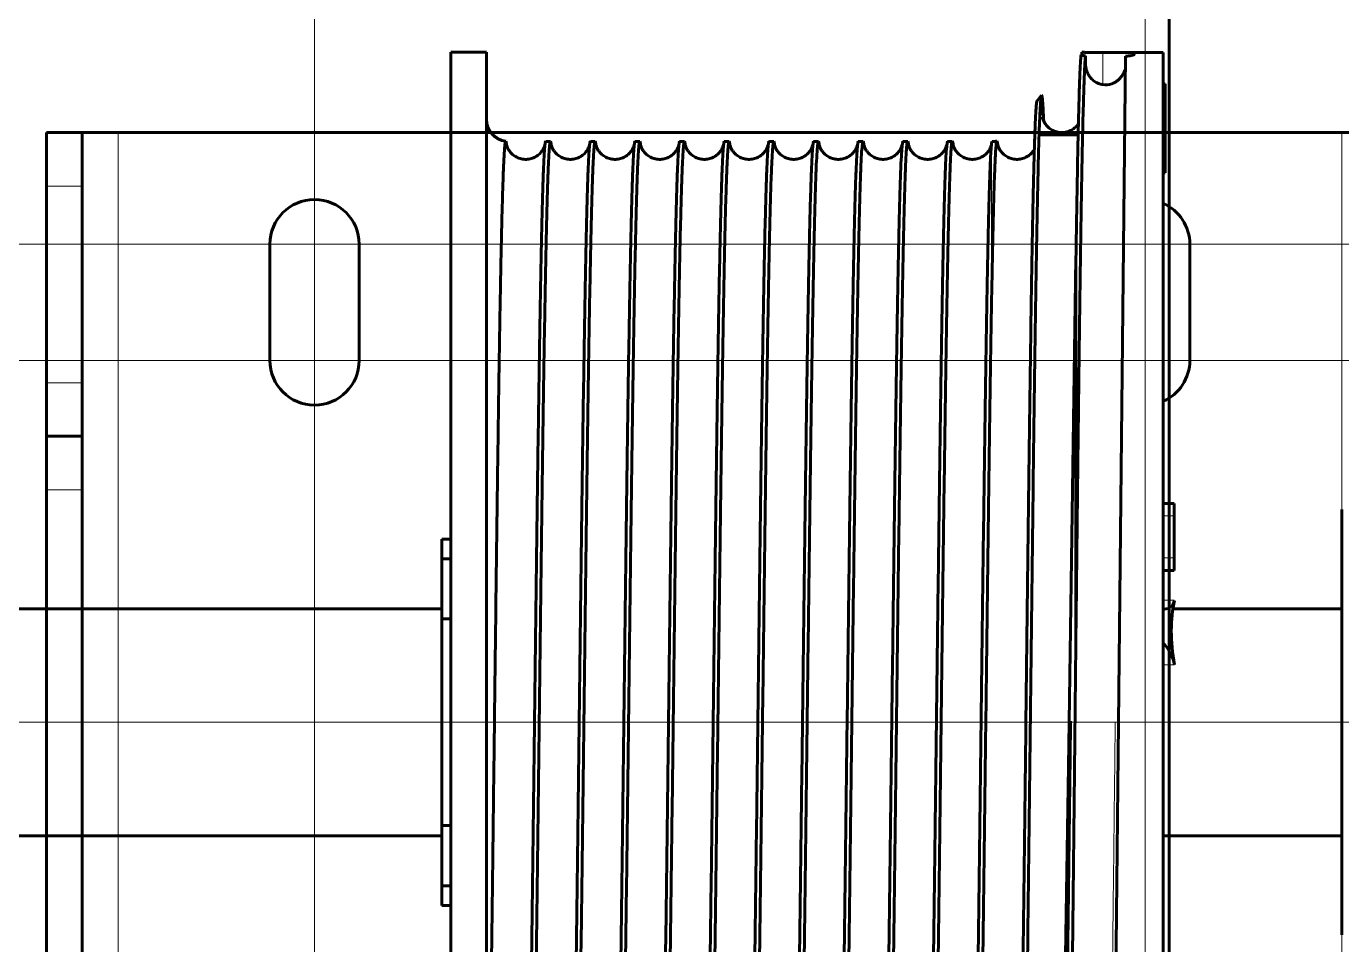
# Model space of a CAD drawing. Header units: millimetres. Extents: x 0 to 1680, y 0 to 594.
# Drawn here: x 654.957 to 658.823, y 229.337 to 232.035 of the extents above; entities that cross this region are included whole.
import ezdxf

# ---------------------------------------------------------------- set-up
doc = ezdxf.new("R2010")
doc.units = ezdxf.units.MM
for name, pattern in [('K5LT_AXLED', [19.5, 15, -1.5, 1.5, -1.5]), ('K5LT_BASIC', [0]), ('K5LT_THIN', [0])]:
    doc.linetypes.add(name, pattern=pattern)
doc.layers.add('Системный слой', color=7, linetype='Continuous')

# ---------------------------------------------------------------- blocks, each defined once
blk = doc.blocks.new('U44')
at = {"layer": 'Системный слой', "color": 30, "linetype": 'K5LT_AXLED', "lineweight": 18, "true_color": 0xff8000}
for p, q in [((655.8038, 233.5263), (655.8038, 228.9226)), ((658.2451, 233.5263), (658.2451, 228.9226)), ((657.9351, 231.3951), (653.6726, 231.3951)), ((660.3763, 231.3951), (656.1138, 231.3951)), ((655.8038, 231.0588), (655.8038, 226.4551)), ((658.2451, 231.0588), (658.2451, 226.4551)), ((657.9351, 231.0538), (653.6726, 231.0538)), ((660.3763, 231.0538), (656.1138, 231.0538)), ((661.0326, 229.9907), (653.0163, 229.9907))]:
    blk.add_line(p, q, dxfattribs=at)
at = {"layer": 'Системный слой', "color": 5, "linetype": 'K5LT_BASIC', "lineweight": 60, "true_color": 0x0000ff}
for p, q in [((655.0163, 231.5657), (655.0163, 231.7232)), ((655.0163, 231.7232), (655.1213, 231.7232)), ((655.1213, 231.7232), (655.2263, 231.7232)), ((655.1213, 231.7232), (655.1213, 231.5657)), ((655.2263, 231.7232), (658.8226, 231.7232)), ((658.8226, 231.7232), (658.9276, 231.7232)), ((655.0163, 230.9882), (655.0163, 231.5657)), ((655.1213, 230.9882), (655.1213, 231.5657)), ((655.6726, 231.0538), (655.6726, 231.3951)), ((655.9351, 231.3951), (655.9351, 231.0538)), ((658.3763, 231.3951), (658.3763, 231.0538)), ((655.0163, 230.9882), (655.0163, 230.8307)), ((655.1213, 230.9882), (655.1213, 230.8307)), ((655.0163, 230.6732), (655.0163, 230.8307)), ((655.0163, 230.8307), (655.1213, 230.8307)), ((655.1213, 230.6732), (655.1213, 230.8307)), ((655.0163, 230.6732), (655.0163, 229.3082)), ((655.1213, 230.6732), (655.1213, 229.3082))]:
    blk.add_line(p, q, dxfattribs=at)
at = {"layer": 'Системный слой', "color": 7, "linetype": 'K5LT_THIN', "lineweight": 18}
for p, q in [((655.2263, 228.2582), (655.2263, 231.7232)), ((658.8226, 231.7232), (658.8226, 228.2582)), ((655.0163, 231.5657), (655.1213, 231.5657)), ((655.0163, 230.9882), (655.1213, 230.9882)), ((655.1213, 230.6732), (655.0163, 230.6732))]:
    blk.add_line(p, q, dxfattribs=at)
at = {"layer": 'Системный слой', "color": 5, "linetype": 'K5LT_BASIC', "lineweight": 60, "true_color": 0x0000ff}
for centre, radius, start, end in [((655.8038, 231.3951), 0.1313, 0, 180), ((658.2451, 231.3951), 0.1312, 0, 66.4218), ((655.8038, 231.0538), 0.1313, 180, 0), ((658.2451, 231.0538), 0.1312, 293.5782, 0)]:
    blk.add_arc(centre, radius, start, end, dxfattribs=at)

msp = doc.modelspace()

# ---------------------------------------------------------------- linework, layer by layer
at = {"layer": 'Системный слой', "color": 5, "linetype": 'K5LT_BASIC', "lineweight": 60, "true_color": 0x0000ff}
for p, q in [((658.32381, 156.46443), (658.3091, 286.31716)), ((656.30922, 231.95943), (656.20422, 231.95943)), ((656.20422, 231.95943), (656.20422, 228.02193)), ((656.30922, 231.95943), (656.30922, 228.02193)), ((658.05885, 231.95921), (658.05885, 231.95043)), ((658.06945, 231.92616), (658.06948, 231.94869)), ((658.29756, 231.9581), (658.12047, 231.9581)), ((658.1875, 231.9476), (658.15723, 229.07466)), ((658.29756, 231.9581), (658.21234, 231.9581)), ((658.21234, 231.9581), (658.21234, 231.95258)), ((658.29756, 231.9581), (658.29756, 228.02193)), ((657.94041, 231.8328), (657.92729, 231.8164)), ((658.29756, 231.86616), (658.30422, 231.86616)), ((658.30422, 231.60505), (658.30422, 231.86616)), ((657.93502, 231.71661), (658.04806, 231.71661)), ((656.49702, 231.69693), (656.48318, 231.69693)), ((656.62827, 231.69693), (656.61443, 231.69693)), ((656.75952, 231.69693), (656.74568, 231.69693)), ((656.89077, 231.69693), (656.87693, 231.69693)), ((657.02202, 231.69693), (657.00818, 231.69693)), ((657.15327, 231.69693), (657.13943, 231.69693)), ((657.28452, 231.69693), (657.27068, 231.69693)), ((657.41577, 231.69693), (657.40193, 231.69693)), ((657.54702, 231.69693), (657.53318, 231.69693)), ((657.67827, 231.69693), (657.66443, 231.69693)), ((658.29756, 231.60505), (658.30422, 231.60505)), ((658.04172, 231.35455), (658.02039, 229.92454)), ((658.04172, 230.26003), (658.04172, 231.35455)), ((658.29756, 230.6338), (658.33047, 230.6338)), ((658.33047, 230.59702), (658.33047, 230.6338)), ((658.33047, 230.47328), (658.33047, 230.59702)), ((658.82256, 229.58634), (658.82256, 230.61543)), ((656.20422, 230.5288), (656.17797, 230.5288)), ((656.17797, 230.5288), (656.17797, 230.47094)), ((656.17797, 230.47094), (656.17797, 230.29442)), ((656.20422, 230.47094), (656.17797, 230.47094)), ((658.33047, 230.43615), (658.33047, 230.47328)), ((658.33047, 230.43615), (658.29756, 230.43615)), ((658.82256, 229.72735), (658.82256, 230.39755)), ((631.58634, 230.32405), (656.17797, 230.32405)), ((658.82256, 230.32405), (658.32661, 230.32405)), ((656.17797, 230.29442), (656.17797, 229.68693)), ((656.20422, 230.29442), (656.17797, 230.29442)), ((658.02039, 229.92454), (657.99292, 228.08292)), ((658.82256, 229.5838), (658.82256, 229.72735)), ((656.17797, 229.68693), (656.17797, 229.51042)), ((656.20422, 229.68693), (656.17797, 229.68693)), ((656.17797, 229.6573), (631.58634, 229.6573)), ((658.82256, 229.6573), (658.29756, 229.6573)), ((658.82256, 229.36593), (658.82256, 229.58634)), ((656.17797, 229.51042), (656.17797, 229.45255)), ((656.20422, 229.51042), (656.17797, 229.51042)), ((656.20422, 229.45255), (656.17797, 229.45255))]:
    msp.add_line(p, q, dxfattribs=at)
at = {"layer": 'Системный слой', "color": 7, "linetype": 'K5LT_THIN', "lineweight": 18}
for p, q in [((658.12047, 231.9581), (658.12047, 231.86403)), ((657.79387, 231.23981), (657.79387, 231.69048)), ((658.29756, 230.59702), (658.33047, 230.59702)), ((658.29756, 230.47328), (658.33047, 230.47328)), ((658.32986, 230.349), (658.29756, 230.34926)), ((658.33149, 230.15888), (658.29756, 230.15888))]:
    msp.add_line(p, q, dxfattribs=at)
at = {"layer": 'Системный слой', "color": 30, "linetype": 'K5LT_AXLED', "lineweight": 18, "true_color": 0xff8000}
msp.add_line((585.63256, 229.99068), (661.9513, 229.99068), dxfattribs=at)
at = {"layer": 'Системный слой', "color": 5, "linetype": 'K5LT_BASIC', "lineweight": 60, "true_color": 0x0000ff}
for centre, radius, start, end in [((658.12818, 231.92209), 0.05857, 262.43491, 288.45376), ((656.37484, 231.76255), 0.06562, 180.00059, 261.9968), ((656.34543, 231.68802), 0.02241, 1.78769, 25.22382), ((657.79838, 231.69273), 0.00504, 123.42669, 206.4192), ((657.79387, 231.77568), 0.07875, 271.32309, 281.35452), ((657.78583, 231.6878), 0.02585, 0.98022, 24.38173)]:
    msp.add_arc(centre, radius, start, end, dxfattribs=at)
for centre, major_axis, start_param, end_param in [((658.26583, 230.40173), (-0.05308, 0.07286), -3.5616021, -3.4930992), ((658.26583, 230.40173), (-0.05308, 0.07286), 2.7900861, 3.5860699), ((658.78023, 229.99068), (-0.3627, 0.49787), 0.4535117, 0.8636645), ((658.26583, 230.18349), (-0.05308, 0.07286), 4.0052571, 4.8775247)]:
    msp.add_ellipse(centre, major_axis=major_axis, ratio=0.5630198, start_param=start_param, end_param=end_param, dxfattribs=at)
for points in [[(658.05664, 231.95124), (658.05602, 231.94591), (658.05477, 231.93002), (658.05291, 231.89074), (658.05104, 231.83633), (658.04918, 231.76721), (658.04731, 231.68393), (658.04545, 231.58717), (658.04358, 231.47769), (658.04234, 231.3968), (658.04172, 231.35455)], [(658.04172, 230.26003), (658.04238, 230.32174), (658.0437, 230.44436), (658.04568, 230.6242), (658.04767, 230.79833), (658.04965, 230.96519), (658.05163, 231.12328), (658.05362, 231.27116), (658.0556, 231.40752), (658.05758, 231.53111), (658.05956, 231.64084), (658.06155, 231.7357), (658.06353, 231.81485), (658.06551, 231.87757), (658.0675, 231.9233), (658.06882, 231.94219), (658.06948, 231.94869)], [(658.05885, 231.95921), (658.05852, 231.95922), (658.05934, 231.95919), (658.06335, 231.95904), (658.06777, 231.95889), (658.07315, 231.95874), (658.07924, 231.95858), (658.086, 231.95843), (658.09327, 231.95831), (658.10107, 231.9582), (658.10879, 231.95813), (658.11813, 231.9581), (658.12081, 231.9581), (658.12047, 231.9581)], [(658.21234, 231.95258), (658.2124, 231.95243), (658.21217, 231.95203), (658.21082, 231.95128), (658.20846, 231.95055), (658.20516, 231.94982), (658.20087, 231.9491), (658.19604, 231.94845), (658.18928, 231.94775), (658.18725, 231.94757), (658.1875, 231.9476)], [(658.12047, 231.86403), (658.12092, 231.86387), (658.1187, 231.8642), (658.11054, 231.86611), (658.10414, 231.86882), (658.09792, 231.87232), (658.09242, 231.87642), (658.08756, 231.88097), (658.08338, 231.8858), (658.07984, 231.89082), (658.07695, 231.8958), (658.07442, 231.9012), (658.07252, 231.9064), (658.0711, 231.91153), (658.07014, 231.91649), (658.06957, 231.92136), (658.06945, 231.92457), (658.06945, 231.92616)], [(657.94041, 231.8328), (657.93977, 231.832), (657.93849, 231.82516), (657.93656, 231.79935), (657.93463, 231.75825), (657.93271, 231.70224), (657.93078, 231.63184), (657.92885, 231.54768), (657.92693, 231.45051), (657.925, 231.3412), (657.92307, 231.22071), (657.92115, 231.09009), (657.91922, 230.95047), (657.91729, 230.80307), (657.91537, 230.64916), (657.91344, 230.49007), (657.91151, 230.32715), (657.90959, 230.16182), (657.9083, 230.05092), (657.90766, 229.99553)], [(657.94672, 231.75692), (657.94602, 231.77456), (657.94462, 231.8038), (657.94252, 231.8292), (657.94112, 231.83368), (657.94041, 231.8328)], [(657.92729, 231.8164), (657.92665, 231.81559), (657.92537, 231.80881), (657.92344, 231.7832), (657.92151, 231.74243), (657.91958, 231.68688), (657.91766, 231.61707), (657.91573, 231.53363), (657.9138, 231.43729), (657.91188, 231.32892), (657.90995, 231.20947), (657.90802, 231.07998), (657.90609, 230.94157), (657.90417, 230.79546), (657.90224, 230.64291), (657.90031, 230.48521), (657.89839, 230.32375), (657.89646, 230.15988), (657.89517, 230.04997), (657.89453, 229.99509)], [(656.41756, 228.28443), (656.41822, 228.28443), (656.41954, 228.28953), (656.42152, 228.31245), (656.4235, 228.35041), (656.42547, 228.40307), (656.42745, 228.46997), (656.42943, 228.55051), (656.43141, 228.64395), (656.43339, 228.74948), (656.43537, 228.86612), (656.43735, 228.99286), (656.43933, 229.12854), (656.4413, 229.27194), (656.44328, 229.4218), (656.44526, 229.57675), (656.44724, 229.73541), (656.44922, 229.89637), (656.4512, 230.05817), (656.45318, 230.21936), (656.45515, 230.3785), (656.45713, 230.53417), (656.45911, 230.68496), (656.46109, 230.82953), (656.46307, 230.96658), (656.46505, 231.09487), (656.46703, 231.21327), (656.46901, 231.32071), (656.47098, 231.41622), (656.47296, 231.49895), (656.47494, 231.56815), (656.47692, 231.62322), (656.4789, 231.66364), (656.48022, 231.6806), (656.48088, 231.68653)], [(656.49702, 231.69693), (656.49636, 231.69693), (656.49504, 231.69182), (656.49306, 231.6689), (656.49109, 231.63094), (656.48911, 231.57826), (656.48713, 231.51135), (656.48515, 231.4308), (656.48317, 231.33734), (656.48119, 231.2318), (656.47921, 231.11513), (656.47723, 230.98838), (656.47526, 230.85268), (656.47328, 230.70925), (656.4713, 230.55938), (656.46932, 230.40441), (656.46734, 230.24572), (656.46536, 230.08475), (656.46338, 229.92294), (656.4614, 229.76173), (656.45942, 229.60258), (656.45745, 229.44691), (656.45547, 229.29611), (656.45349, 229.15154), (656.45151, 229.0145), (656.44953, 228.88621), (656.44755, 228.76783), (656.44557, 228.66041), (656.44359, 228.56492), (656.44161, 228.48221), (656.43964, 228.41304), (656.43766, 228.35801), (656.43568, 228.31762), (656.43436, 228.30069), (656.4337, 228.29477)], [(656.48088, 231.68653), (656.48165, 231.69346), (656.48242, 231.69693), (656.48318, 231.69693)], [(656.49906, 231.68879), (656.49838, 231.69421), (656.4977, 231.69693), (656.49702, 231.69693)], [(656.54881, 228.28443), (656.54947, 228.28443), (656.55079, 228.28953), (656.55277, 228.31245), (656.55475, 228.35041), (656.55672, 228.40307), (656.5587, 228.46997), (656.56068, 228.55051), (656.56266, 228.64395), (656.56464, 228.74947), (656.56662, 228.86612), (656.5686, 228.99286), (656.57058, 229.12854), (656.57255, 229.27194), (656.57453, 229.4218), (656.57651, 229.57675), (656.57849, 229.73541), (656.58047, 229.89637), (656.58245, 230.05816), (656.58443, 230.21936), (656.5864, 230.3785), (656.58838, 230.53417), (656.59036, 230.68496), (656.59234, 230.82953), (656.59432, 230.96658), (656.5963, 231.09487), (656.59828, 231.21327), (656.60026, 231.32071), (656.60223, 231.41622), (656.60421, 231.49895), (656.60619, 231.56815), (656.60817, 231.62322), (656.61015, 231.66364), (656.61147, 231.68059), (656.61213, 231.68653)], [(656.62827, 231.69693), (656.62761, 231.69693), (656.62629, 231.69182), (656.62431, 231.6689), (656.62234, 231.63094), (656.62036, 231.57826), (656.61838, 231.51135), (656.6164, 231.4308), (656.61442, 231.33734), (656.61244, 231.2318), (656.61046, 231.11513), (656.60848, 230.98838), (656.60651, 230.85268), (656.60453, 230.70925), (656.60255, 230.55938), (656.60057, 230.4044), (656.59859, 230.24572), (656.59661, 230.08475), (656.59463, 229.92294), (656.59265, 229.76173), (656.59067, 229.60258), (656.5887, 229.44691), (656.58672, 229.29611), (656.58474, 229.15154), (656.58276, 229.0145), (656.58078, 228.88621), (656.5788, 228.76783), (656.57682, 228.66041), (656.57484, 228.56492), (656.57286, 228.48221), (656.57089, 228.41304), (656.56891, 228.35801), (656.56693, 228.31762), (656.56561, 228.30069), (656.56495, 228.29477)], [(656.61213, 231.68653), (656.6129, 231.69346), (656.61367, 231.69693), (656.61443, 231.69693)], [(656.63031, 231.68879), (656.62963, 231.69421), (656.62895, 231.69693), (656.62827, 231.69693)], [(656.68006, 228.28443), (656.68072, 228.28443), (656.68204, 228.28953), (656.68402, 228.31245), (656.686, 228.35041), (656.68797, 228.40307), (656.68995, 228.46997), (656.69193, 228.55051), (656.69391, 228.64395), (656.69589, 228.74947), (656.69787, 228.86612), (656.69985, 228.99286), (656.70183, 229.12853), (656.7038, 229.27194), (656.70578, 229.42179), (656.70776, 229.57675), (656.70974, 229.73541), (656.71172, 229.89636), (656.7137, 230.05816), (656.71568, 230.21936), (656.71765, 230.3785), (656.71963, 230.53416), (656.72161, 230.68496), (656.72359, 230.82953), (656.72557, 230.96657), (656.72755, 231.09487), (656.72953, 231.21327), (656.73151, 231.3207), (656.73348, 231.41622), (656.73546, 231.49895), (656.73744, 231.56815), (656.73942, 231.62322), (656.7414, 231.66364), (656.74272, 231.68059), (656.74338, 231.68653)], [(656.75952, 231.69693), (656.75886, 231.69693), (656.75754, 231.69182), (656.75556, 231.6689), (656.75359, 231.63094), (656.75161, 231.57826), (656.74963, 231.51135), (656.74765, 231.4308), (656.74567, 231.33734), (656.74369, 231.2318), (656.74171, 231.11513), (656.73973, 230.98838), (656.73776, 230.85268), (656.73578, 230.70925), (656.7338, 230.55938), (656.73182, 230.4044), (656.72984, 230.24572), (656.72786, 230.08475), (656.72588, 229.92294), (656.7239, 229.76173), (656.72192, 229.60258), (656.71995, 229.44691), (656.71797, 229.29611), (656.71599, 229.15154), (656.71401, 229.0145), (656.71203, 228.88621), (656.71005, 228.76782), (656.70807, 228.66041), (656.70609, 228.56492), (656.70411, 228.48221), (656.70214, 228.41303), (656.70016, 228.35801), (656.69818, 228.31762), (656.69686, 228.30069), (656.6962, 228.29477)], [(656.74338, 231.68653), (656.74415, 231.69346), (656.74492, 231.69693), (656.74568, 231.69693)], [(656.76156, 231.68879), (656.76088, 231.69421), (656.7602, 231.69693), (656.75952, 231.69693)], [(656.81131, 228.28443), (656.81197, 228.28443), (656.81329, 228.28953), (656.81527, 228.31245), (656.81725, 228.35041), (656.81922, 228.40307), (656.8212, 228.46997), (656.82318, 228.55051), (656.82516, 228.64395), (656.82714, 228.74947), (656.82912, 228.86612), (656.8311, 228.99285), (656.83308, 229.12853), (656.83505, 229.27194), (656.83703, 229.42179), (656.83901, 229.57675), (656.84099, 229.73541), (656.84297, 229.89636), (656.84495, 230.05816), (656.84693, 230.21935), (656.8489, 230.3785), (656.85088, 230.53416), (656.85286, 230.68496), (656.85484, 230.82952), (656.85682, 230.96657), (656.8588, 231.09487), (656.86078, 231.21327), (656.86276, 231.3207), (656.86473, 231.41621), (656.86671, 231.49894), (656.86869, 231.56815), (656.87067, 231.62322), (656.87265, 231.66364), (656.87397, 231.68059), (656.87463, 231.68653)], [(656.89077, 231.69693), (656.89011, 231.69693), (656.88879, 231.69182), (656.88681, 231.6689), (656.88484, 231.63094), (656.88286, 231.57826), (656.88088, 231.51135), (656.8789, 231.4308), (656.87692, 231.33734), (656.87494, 231.2318), (656.87296, 231.11513), (656.87098, 230.98838), (656.86901, 230.85268), (656.86703, 230.70925), (656.86505, 230.55938), (656.86307, 230.4044), (656.86109, 230.24572), (656.85911, 230.08475), (656.85713, 229.92294), (656.85515, 229.76173), (656.85317, 229.60258), (656.8512, 229.44691), (656.84922, 229.29611), (656.84724, 229.15154), (656.84526, 229.0145), (656.84328, 228.88621), (656.8413, 228.76782), (656.83932, 228.66041), (656.83734, 228.56492), (656.83536, 228.48221), (656.83339, 228.41303), (656.83141, 228.35801), (656.82943, 228.31762), (656.82811, 228.30069), (656.82745, 228.29477)], [(656.87463, 231.68653), (656.8754, 231.69345), (656.87617, 231.69693), (656.87693, 231.69693)], [(656.89281, 231.68879), (656.89213, 231.69421), (656.89145, 231.69693), (656.89077, 231.69693)], [(656.94256, 228.28443), (656.94322, 228.28443), (656.94454, 228.28953), (656.94652, 228.31245), (656.9485, 228.35041), (656.95047, 228.40307), (656.95245, 228.46997), (656.95443, 228.55051), (656.95641, 228.64395), (656.95839, 228.74947), (656.96037, 228.86612), (656.96235, 228.99285), (656.96433, 229.12853), (656.9663, 229.27194), (656.96828, 229.42179), (656.97026, 229.57675), (656.97224, 229.73541), (656.97422, 229.89636), (656.9762, 230.05816), (656.97818, 230.21935), (656.98015, 230.3785), (656.98213, 230.53416), (656.98411, 230.68495), (656.98609, 230.82952), (656.98807, 230.96657), (656.99005, 231.09487), (656.99203, 231.21327), (656.99401, 231.3207), (656.99598, 231.41621), (656.99796, 231.49894), (656.99994, 231.56815), (657.00192, 231.62321), (657.0039, 231.66364), (657.00522, 231.68059), (657.00588, 231.68653)], [(657.02202, 231.69693), (657.02136, 231.69693), (657.02004, 231.69182), (657.01806, 231.6689), (657.01609, 231.63094), (657.01411, 231.57826), (657.01213, 231.51135), (657.01015, 231.4308), (657.00817, 231.33734), (657.00619, 231.2318), (657.00421, 231.11513), (657.00223, 230.98838), (657.00026, 230.85268), (656.99828, 230.70925), (656.9963, 230.55938), (656.99432, 230.4044), (656.99234, 230.24572), (656.99036, 230.08475), (656.98838, 229.92294), (656.9864, 229.76173), (656.98442, 229.60258), (656.98245, 229.4469), (656.98047, 229.29611), (656.97849, 229.15154), (656.97651, 229.0145), (656.97453, 228.88621), (656.97255, 228.76782), (656.97057, 228.6604), (656.96859, 228.56492), (656.96661, 228.48221), (656.96464, 228.41303), (656.96266, 228.358), (656.96068, 228.31762), (656.95936, 228.30069), (656.9587, 228.29477)], [(657.00588, 231.68653), (657.00665, 231.69345), (657.00742, 231.69693), (657.00818, 231.69693)], [(657.02406, 231.68879), (657.02338, 231.69421), (657.0227, 231.69693), (657.02202, 231.69693)], [(657.07381, 228.28443), (657.07447, 228.28443), (657.07579, 228.28953), (657.07777, 228.31245), (657.07975, 228.35041), (657.08172, 228.40307), (657.0837, 228.46997), (657.08568, 228.55051), (657.08766, 228.64395), (657.08964, 228.74947), (657.09162, 228.86612), (657.0936, 228.99285), (657.09557, 229.12853), (657.09755, 229.27194), (657.09953, 229.42179), (657.10151, 229.57674), (657.10349, 229.73541), (657.10547, 229.89636), (657.10745, 230.05816), (657.10943, 230.21935), (657.1114, 230.37849), (657.11338, 230.53416), (657.11536, 230.68495), (657.11734, 230.82952), (657.11932, 230.96657), (657.1213, 231.09487), (657.12328, 231.21326), (657.12526, 231.3207), (657.12723, 231.41621), (657.12921, 231.49894), (657.13119, 231.56815), (657.13317, 231.62321), (657.13515, 231.66364), (657.13647, 231.68059), (657.13713, 231.68653)], [(657.15327, 231.69693), (657.15261, 231.69693), (657.15129, 231.69182), (657.14931, 231.6689), (657.14734, 231.63094), (657.14536, 231.57826), (657.14338, 231.51135), (657.1414, 231.4308), (657.13942, 231.33734), (657.13744, 231.2318), (657.13546, 231.11513), (657.13348, 230.98838), (657.13151, 230.85268), (657.12953, 230.70925), (657.12755, 230.55938), (657.12557, 230.4044), (657.12359, 230.24572), (657.12161, 230.08475), (657.11963, 229.92294), (657.11765, 229.76173), (657.11567, 229.60258), (657.1137, 229.4469), (657.11172, 229.29611), (657.10974, 229.15154), (657.10776, 229.0145), (657.10578, 228.88621), (657.1038, 228.76782), (657.10182, 228.6604), (657.09984, 228.56491), (657.09786, 228.48221), (657.09589, 228.41303), (657.09391, 228.358), (657.09193, 228.31762), (657.09061, 228.30069), (657.08995, 228.29477)], [(657.13713, 231.68653), (657.1379, 231.69345), (657.13867, 231.69693), (657.13943, 231.69693)], [(657.15531, 231.68879), (657.15463, 231.69421), (657.15395, 231.69693), (657.15327, 231.69693)], [(657.20506, 228.28443), (657.20572, 228.28443), (657.20704, 228.28953), (657.20902, 228.31245), (657.211, 228.35041), (657.21297, 228.40307), (657.21495, 228.46997), (657.21693, 228.5505), (657.21891, 228.64395), (657.22089, 228.74947), (657.22287, 228.86612), (657.22485, 228.99285), (657.22682, 229.12853), (657.2288, 229.27194), (657.23078, 229.42179), (657.23276, 229.57674), (657.23474, 229.73541), (657.23672, 229.89636), (657.2387, 230.05816), (657.24068, 230.21935), (657.24265, 230.37849), (657.24463, 230.53416), (657.24661, 230.68495), (657.24859, 230.82952), (657.25057, 230.96657), (657.25255, 231.09486), (657.25453, 231.21326), (657.25651, 231.3207), (657.25848, 231.41621), (657.26046, 231.49894), (657.26244, 231.56815), (657.26442, 231.62321), (657.2664, 231.66364), (657.26772, 231.68059), (657.26838, 231.68653)], [(657.28452, 231.69693), (657.28386, 231.69693), (657.28254, 231.69182), (657.28056, 231.6689), (657.27859, 231.63094), (657.27661, 231.57826), (657.27463, 231.51135), (657.27265, 231.4308), (657.27067, 231.33734), (657.26869, 231.2318), (657.26671, 231.11513), (657.26473, 230.98838), (657.26275, 230.85268), (657.26078, 230.70925), (657.2588, 230.55937), (657.25682, 230.4044), (657.25484, 230.24572), (657.25286, 230.08475), (657.25088, 229.92294), (657.2489, 229.76173), (657.24692, 229.60258), (657.24495, 229.4469), (657.24297, 229.29611), (657.24099, 229.15154), (657.23901, 229.0145), (657.23703, 228.88621), (657.23505, 228.76782), (657.23307, 228.6604), (657.23109, 228.56491), (657.22911, 228.48221), (657.22714, 228.41303), (657.22516, 228.358), (657.22318, 228.31762), (657.22186, 228.30069), (657.2212, 228.29477)], [(657.26838, 231.68653), (657.26915, 231.69345), (657.26992, 231.69693), (657.27068, 231.69693)], [(657.28656, 231.68879), (657.28588, 231.69421), (657.2852, 231.69693), (657.28452, 231.69693)], [(657.33631, 228.28443), (657.33697, 228.28443), (657.33829, 228.28953), (657.34027, 228.31245), (657.34225, 228.35041), (657.34422, 228.40307), (657.3462, 228.46997), (657.34818, 228.5505), (657.35016, 228.64395), (657.35214, 228.74947), (657.35412, 228.86612), (657.3561, 228.99285), (657.35807, 229.12853), (657.36005, 229.27194), (657.36203, 229.42179), (657.36401, 229.57674), (657.36599, 229.73541), (657.36797, 229.89636), (657.36995, 230.05816), (657.37193, 230.21935), (657.3739, 230.37849), (657.37588, 230.53416), (657.37786, 230.68495), (657.37984, 230.82952), (657.38182, 230.96657), (657.3838, 231.09486), (657.38578, 231.21326), (657.38776, 231.3207), (657.38973, 231.41621), (657.39171, 231.49894), (657.39369, 231.56815), (657.39567, 231.62321), (657.39765, 231.66364), (657.39897, 231.68059), (657.39963, 231.68653)], [(657.41577, 231.69693), (657.41511, 231.69693), (657.41379, 231.69182), (657.41181, 231.6689), (657.40984, 231.63094), (657.40786, 231.57826), (657.40588, 231.51135), (657.4039, 231.4308), (657.40192, 231.33734), (657.39994, 231.2318), (657.39796, 231.11513), (657.39598, 230.98838), (657.394, 230.85268), (657.39203, 230.70925), (657.39005, 230.55937), (657.38807, 230.4044), (657.38609, 230.24572), (657.38411, 230.08475), (657.38213, 229.92293), (657.38015, 229.76173), (657.37817, 229.60258), (657.3762, 229.4469), (657.37422, 229.29611), (657.37224, 229.15154), (657.37026, 229.0145), (657.36828, 228.88621), (657.3663, 228.76782), (657.36432, 228.6604), (657.36234, 228.56491), (657.36036, 228.48221), (657.35839, 228.41303), (657.35641, 228.358), (657.35443, 228.31762), (657.35311, 228.30069), (657.35245, 228.29477)], [(657.39963, 231.68653), (657.4004, 231.69345), (657.40117, 231.69693), (657.40193, 231.69693)], [(657.41781, 231.68879), (657.41713, 231.69421), (657.41645, 231.69693), (657.41577, 231.69693)], [(657.46756, 228.28443), (657.46822, 228.28443), (657.46954, 228.28953), (657.47152, 228.31245), (657.4735, 228.35041), (657.47547, 228.40307), (657.47745, 228.46997), (657.47943, 228.5505), (657.48141, 228.64395), (657.48339, 228.74947), (657.48537, 228.86612), (657.48735, 228.99285), (657.48932, 229.12853), (657.4913, 229.27194), (657.49328, 229.42179), (657.49526, 229.57674), (657.49724, 229.73541), (657.49922, 229.89636), (657.5012, 230.05816), (657.50318, 230.21935), (657.50515, 230.37849), (657.50713, 230.53416), (657.50911, 230.68495), (657.51109, 230.82952), (657.51307, 230.96656), (657.51505, 231.09486), (657.51703, 231.21326), (657.519, 231.3207), (657.52098, 231.41621), (657.52296, 231.49894), (657.52494, 231.56815), (657.52692, 231.62321), (657.5289, 231.66364), (657.53022, 231.68059), (657.53088, 231.68653)], [(657.54702, 231.69693), (657.54636, 231.69693), (657.54504, 231.69182), (657.54306, 231.6689), (657.54109, 231.63094), (657.53911, 231.57826), (657.53713, 231.51135), (657.53515, 231.4308), (657.53317, 231.33734), (657.53119, 231.2318), (657.52921, 231.11513), (657.52723, 230.98838), (657.52525, 230.85268), (657.52328, 230.70925), (657.5213, 230.55937), (657.51932, 230.4044), (657.51734, 230.24572), (657.51536, 230.08475), (657.51338, 229.92293), (657.5114, 229.76173), (657.50942, 229.60257), (657.50745, 229.4469), (657.50547, 229.29611), (657.50349, 229.15154), (657.50151, 229.01449), (657.49953, 228.88621), (657.49755, 228.76782), (657.49557, 228.6604), (657.49359, 228.56491), (657.49161, 228.48221), (657.48964, 228.41303), (657.48766, 228.358), (657.48568, 228.31762), (657.48436, 228.30069), (657.4837, 228.29477)], [(657.53088, 231.68653), (657.53165, 231.69345), (657.53242, 231.69693), (657.53318, 231.69693)], [(657.54906, 231.68879), (657.54838, 231.69421), (657.5477, 231.69693), (657.54702, 231.69693)], [(657.59881, 228.28443), (657.59947, 228.28443), (657.60079, 228.28953), (657.60277, 228.31245), (657.60475, 228.35041), (657.60672, 228.40307), (657.6087, 228.46997), (657.61068, 228.5505), (657.61266, 228.64395), (657.61464, 228.74947), (657.61662, 228.86612), (657.6186, 228.99285), (657.62057, 229.12853), (657.62255, 229.27194), (657.62453, 229.42179), (657.62651, 229.57674), (657.62849, 229.7354), (657.63047, 229.89636), (657.63245, 230.05815), (657.63443, 230.21935), (657.6364, 230.37849), (657.63838, 230.53416), (657.64036, 230.68495), (657.64234, 230.82952), (657.64432, 230.96656), (657.6463, 231.09486), (657.64828, 231.21326), (657.65025, 231.3207), (657.65223, 231.41621), (657.65421, 231.49894), (657.65619, 231.56815), (657.65817, 231.62321), (657.66015, 231.66364), (657.66147, 231.68059), (657.66213, 231.68653)], [(657.67827, 231.69693), (657.67761, 231.69693), (657.67629, 231.69182), (657.67431, 231.6689), (657.67234, 231.63094), (657.67036, 231.57826), (657.66838, 231.51135), (657.6664, 231.4308), (657.66442, 231.33734), (657.66244, 231.2318), (657.66046, 231.11513), (657.65848, 230.98838), (657.6565, 230.85268), (657.65453, 230.70925), (657.65255, 230.55937), (657.65057, 230.4044), (657.64859, 230.24572), (657.64661, 230.08475), (657.64463, 229.92293), (657.64265, 229.76173), (657.64067, 229.60257), (657.6387, 229.4469), (657.63672, 229.2961), (657.63474, 229.15154), (657.63276, 229.01449), (657.63078, 228.8862), (657.6288, 228.76782), (657.62682, 228.6604), (657.62484, 228.56491), (657.62286, 228.48221), (657.62089, 228.41303), (657.61891, 228.358), (657.61693, 228.31762), (657.61561, 228.30069), (657.61495, 228.29477)], [(657.66213, 231.68653), (657.6629, 231.69345), (657.66367, 231.69693), (657.66443, 231.69693)], [(657.68031, 231.68879), (657.67963, 231.69421), (657.67895, 231.69693), (657.67827, 231.69693)], [(657.73006, 228.28443), (657.73072, 228.28443), (657.73204, 228.28953), (657.73402, 228.31245), (657.736, 228.35041), (657.73797, 228.40307), (657.73995, 228.46997), (657.74193, 228.5505), (657.74391, 228.64395), (657.74589, 228.74947), (657.74787, 228.86612), (657.74985, 228.99285), (657.75182, 229.12853), (657.7538, 229.27194), (657.75578, 229.42179), (657.75776, 229.57674), (657.75974, 229.7354), (657.76172, 229.89636), (657.7637, 230.05815), (657.76568, 230.21935), (657.76765, 230.37849), (657.76963, 230.53416), (657.77161, 230.68495), (657.77359, 230.82952), (657.77557, 230.96656), (657.77755, 231.09486), (657.77953, 231.21326), (657.7815, 231.3207), (657.78348, 231.41621), (657.78546, 231.49894), (657.78744, 231.56815), (657.78942, 231.62321), (657.7914, 231.66364), (657.79272, 231.68059), (657.79338, 231.68653)], [(657.79338, 231.68653), (657.79354, 231.688), (657.7937, 231.68932), (657.79387, 231.69048)], [(657.79387, 231.23981), (657.79321, 231.20297), (657.79188, 231.12553), (657.7899, 230.99911), (657.78791, 230.86357), (657.78592, 230.72016), (657.78394, 230.57015), (657.78195, 230.41491), (657.77996, 230.25583), (657.77798, 230.09436), (657.77599, 229.93195), (657.77401, 229.77008), (657.77202, 229.61019), (657.77003, 229.45375), (657.76805, 229.30215), (657.76606, 229.15677), (657.76407, 229.01893), (657.76209, 228.88987), (657.7601, 228.77075), (657.75812, 228.66266), (657.75613, 228.56656), (657.75414, 228.48332), (657.75216, 228.41371), (657.75017, 228.35834), (657.74818, 228.31772), (657.74686, 228.30071), (657.7462, 228.29477)], [(658.04172, 230.26003), (658.04106, 230.19823), (658.03974, 230.07398), (658.03775, 229.88732), (658.03577, 229.70206), (658.03379, 229.51986), (658.03181, 229.34236), (658.02982, 229.17113), (658.02784, 229.0077), (658.02586, 228.85352), (658.02388, 228.70996), (658.0219, 228.57828), (658.01991, 228.45963), (658.01793, 228.35504), (658.01595, 228.26542), (658.01397, 228.19154), (658.01199, 228.13403), (658.01, 228.09335), (658.00802, 228.06983), (658.0067, 228.0657), (658.00604, 228.06653)], [(657.89453, 229.99509), (657.89389, 229.94003), (657.8926, 229.83005), (657.89067, 229.66689), (657.88873, 229.50695), (657.8868, 229.35158), (657.88487, 229.2021), (657.88293, 229.05977), (657.881, 228.92578), (657.87907, 228.80127), (657.87713, 228.68726), (657.8752, 228.58472), (657.87327, 228.49447), (657.87133, 228.41727), (657.8694, 228.35373), (657.86747, 228.30436), (657.86553, 228.26955), (657.8636, 228.24956), (657.86231, 228.24618), (657.86167, 228.24699)], [(657.90766, 229.99553), (657.90701, 229.93996), (657.90573, 229.82895), (657.90379, 229.66426), (657.90186, 229.50281), (657.89993, 229.34596), (657.89799, 229.19506), (657.89606, 229.05136), (657.89413, 228.91609), (657.89219, 228.79037), (657.89026, 228.67526), (657.88832, 228.57171), (657.88639, 228.48058), (657.88446, 228.40262), (657.88252, 228.33845), (657.88059, 228.28858), (657.87866, 228.25341), (657.87672, 228.2332), (657.87544, 228.22978), (657.87479, 228.23059)]]:
    msp.add_open_spline(points, degree=3, dxfattribs=at)
for points, knots in [([(658.06948, 231.94869), (658.0689, 231.94876), (658.06749, 231.94895), (658.06527, 231.94928), (658.06375, 231.94953), (658.06209, 231.94983), (658.06049, 231.95016), (658.05912, 231.95048), (658.05812, 231.95075), (658.05729, 231.95101), (658.05686, 231.95116), (658.05664, 231.95124)], [0, 0, 0, 0, 3, 4, 5.1111111, 6.3333333, 7.6666667, 8.8888889, 10, 10.8333333, 12, 12, 12, 12]), ([(658.18499, 231.90777), (658.18439, 231.90568), (658.18301, 231.9017), (658.18032, 231.89584), (658.17702, 231.89021), (658.17327, 231.8851), (658.1695, 231.88091), (658.16629, 231.87789), (658.16358, 231.87565), (658.16124, 231.8739), (658.159, 231.8724), (658.15694, 231.87114), (658.15501, 231.87007), (658.15311, 231.86911), (658.15124, 231.86825), (658.14956, 231.86756), (658.14832, 231.86709), (658.14749, 231.86679), (658.14695, 231.86661), (658.14676, 231.86654), (658.14672, 231.86653)], [0, 0, 0, 0, 2.482763, 4.7598246, 7.0798497, 9.3998747, 11.2924137, 12.7574665, 13.754218, 14.7101543, 15.5529382, 16.3233849, 16.9899726, 17.6250384, 18.2965771, 18.9659676, 19.5745547, 20.0658313, 20.521428, 21, 21, 21, 21]), ([(656.30922, 231.76255), (656.30922, 231.76065), (656.30934, 231.75744), (656.30993, 231.75268), (656.31061, 231.74891), (656.31156, 231.74502), (656.31279, 231.74107), (656.31428, 231.73715), (656.31603, 231.73333), (656.31822, 231.72926), (656.32117, 231.72463), (656.32505, 231.71962), (656.32937, 231.71511), (656.33326, 231.71172), (656.3365, 231.70926), (656.33927, 231.70737), (656.34189, 231.70577), (656.34425, 231.70448), (656.34641, 231.70339), (656.34847, 231.70245), (656.35034, 231.70166), (656.35182, 231.70109), (656.35272, 231.70077), (656.35319, 231.7006), (656.35344, 231.70052), (656.35356, 231.70047), (656.35359, 231.70046), (656.35349, 231.7005), (656.35326, 231.70058), (656.35286, 231.70072), (656.35248, 231.70086), (656.35225, 231.70094)], [0, 0, 0, 0, 2.9090909, 4.3636364, 5.8181818, 7.2727273, 8.7272727, 10.1818182, 11.6363636, 13.0909091, 15.030303, 17.4545455, 19.8276094, 21.6646465, 22.9144781, 24.1131313, 25.15814, 26.1006825, 26.8894713, 27.6269724, 28.3524978, 29.0300479, 29.5723353, 29.9396112, 30.2191629, 30.4982778, 30.7773927, 31.060439, 31.3552795, 31.669777, 32, 32, 32, 32]), ([(657.94297, 231.76827), (657.94299, 231.76827), (657.94299, 231.76813), (657.94326, 231.76674), (657.94413, 231.76346), (657.94625, 231.75715), (657.95145, 231.74828), (657.95673, 231.74179), (657.96242, 231.73647), (657.96858, 231.73206), (657.97518, 231.72851), (657.98212, 231.72584), (657.98932, 231.72407), (657.99666, 231.72322), (658.00403, 231.72329), (658.01133, 231.72428), (658.01842, 231.72616), (658.02521, 231.72891), (658.03158, 231.73246), (658.03742, 231.73674), (658.04264, 231.74165), (658.04635, 231.74611), (658.04819, 231.74877), (658.04881, 231.74972)], [0, 0, 0, 0, 2.2477929, 4.4914614, 6.73513, 9.4681757, 10.8571771, 11.9022623, 12.8180321, 13.6744911, 14.4996305, 15.3060932, 16.102061, 16.892321, 17.6800989, 18.4679858, 19.2585721, 20.0550539, 20.8620934, 21.6873665, 22.5446811, 23.4605362, 24, 24, 24, 24]), ([(656.3657, 231.69757), (656.36557, 231.69758), (656.36481, 231.69709), (656.36335, 231.68985), (656.36122, 231.66357), (656.35896, 231.61676), (656.35668, 231.5506), (656.35452, 231.47168), (656.35257, 231.38679), (656.35089, 231.30369), (656.34953, 231.23059), (656.3484, 231.16544), (656.34738, 231.10383), (656.3467, 231.06115), (656.34637, 231.03942)], [0, 0, 0, 0, 0.3084995, 1.698024, 3.2930139, 5.111228, 6.8621238, 8.5271164, 10.0965006, 11.4279991, 12.5127326, 13.3373821, 14.1664712, 15, 15, 15, 15]), ([(656.36775, 231.68912), (656.36779, 231.68903), (656.36781, 231.68873), (656.36823, 231.68685), (656.36934, 231.68294), (656.37205, 231.6761), (656.37715, 231.66799), (656.38249, 231.66178), (656.38826, 231.65664), (656.39451, 231.65239), (656.40117, 231.64901), (656.40815, 231.64651), (656.41537, 231.64491), (656.42272, 231.64423), (656.43009, 231.64447), (656.43735, 231.64563), (656.4444, 231.64767), (656.45111, 231.65057), (656.45739, 231.65425), (656.46313, 231.65866), (656.46823, 231.66368), (656.47258, 231.66917), (656.47609, 231.67488), (656.4787, 231.68046), (656.4803, 231.68517), (656.48093, 231.68771), (656.4811, 231.68855), (656.48114, 231.68877)], [0, 0, 0, 0, 2.0158155, 4.0258797, 6.035944, 8.0396406, 9.198244, 10.104541, 10.9122562, 11.6741509, 12.4091628, 13.1296005, 13.8418668, 14.5497803, 15.2560043, 15.9627953, 16.6725348, 17.3882994, 18.1147345, 18.8596789, 19.6374785, 20.4759519, 21.4250117, 22.5916265, 24.1980717, 26.3751361, 28, 28, 28, 28]), ([(656.499, 231.68912), (656.49904, 231.68903), (656.49906, 231.68873), (656.49948, 231.68685), (656.50059, 231.68294), (656.5033, 231.6761), (656.5084, 231.66799), (656.51374, 231.66178), (656.51951, 231.65664), (656.52575, 231.65239), (656.53241, 231.64901), (656.5394, 231.64651), (656.54662, 231.64491), (656.55397, 231.64423), (656.56134, 231.64447), (656.5686, 231.64563), (656.57565, 231.64767), (656.58236, 231.65057), (656.58864, 231.65425), (656.59438, 231.65866), (656.59948, 231.66368), (656.60383, 231.66917), (656.60734, 231.67488), (656.60995, 231.68047), (656.61155, 231.68517), (656.61218, 231.68771), (656.61235, 231.68854), (656.61239, 231.68877)], [0, 0, 0, 0, 2.0158455, 4.025973, 6.0361005, 8.0397531, 9.1983501, 10.1046459, 10.9123683, 11.6742578, 12.4092708, 13.1297136, 13.8419884, 14.5499134, 15.2561516, 15.9629595, 16.6727186, 17.3885057, 18.1149671, 18.8599436, 19.6377859, 20.476324, 21.4254271, 22.5921335, 24.1988188, 26.3734682, 28, 28, 28, 28]), ([(656.63025, 231.68912), (656.63029, 231.68903), (656.63031, 231.68873), (656.63073, 231.68685), (656.63184, 231.68294), (656.63455, 231.6761), (656.63965, 231.66799), (656.64499, 231.66178), (656.65076, 231.65664), (656.657, 231.65239), (656.66366, 231.64901), (656.67065, 231.64651), (656.67787, 231.64491), (656.68522, 231.64423), (656.69259, 231.64447), (656.69985, 231.64563), (656.7069, 231.64767), (656.71361, 231.65057), (656.71989, 231.65425), (656.72563, 231.65866), (656.73073, 231.66368), (656.73508, 231.66917), (656.73859, 231.67488), (656.7412, 231.68047), (656.7428, 231.68517), (656.74343, 231.68771), (656.7436, 231.68854), (656.74364, 231.68877)], [0, 0, 0, 0, 2.0158756, 4.0260662, 6.0362567, 8.0398596, 9.1984476, 10.1047401, 10.912468, 11.6743508, 12.4093633, 13.1298098, 13.8420916, 14.5500265, 15.2562775, 15.9631009, 16.672878, 17.3886863, 18.1151724, 18.8601794, 19.6380626, 20.4766633, 21.4258084, 22.5926046, 24.1995256, 26.3718035, 28, 28, 28, 28]), ([(656.7615, 231.68912), (656.76154, 231.68903), (656.76156, 231.68873), (656.76198, 231.68685), (656.76309, 231.68294), (656.7658, 231.6761), (656.7709, 231.66799), (656.77624, 231.66178), (656.78201, 231.65664), (656.78825, 231.65239), (656.79491, 231.64901), (656.8019, 231.64651), (656.80912, 231.64491), (656.81647, 231.64423), (656.82383, 231.64447), (656.8311, 231.64563), (656.83815, 231.64767), (656.84486, 231.65057), (656.85114, 231.65425), (656.85688, 231.65866), (656.86198, 231.66368), (656.86633, 231.66917), (656.86984, 231.67488), (656.87245, 231.68047), (656.87405, 231.68516), (656.87468, 231.68771), (656.87485, 231.68854), (656.87489, 231.68877)], [0, 0, 0, 0, 2.0159059, 4.0261593, 6.0364127, 8.0399602, 9.1985365, 10.1048236, 10.9125552, 11.6744299, 12.4094403, 13.129889, 13.8421763, 14.5501197, 15.256382, 15.9632193, 16.6730131, 17.388841, 18.1153503, 18.8603862, 19.6383087, 20.4769698, 21.4261556, 22.5930397, 24.200192, 26.370142, 28, 28, 28, 28]), ([(656.89275, 231.68912), (656.89279, 231.68903), (656.89281, 231.68873), (656.89323, 231.68685), (656.89434, 231.68294), (656.89705, 231.6761), (656.90215, 231.66799), (656.90749, 231.66178), (656.91326, 231.65664), (656.9195, 231.65239), (656.92616, 231.64901), (656.93315, 231.64651), (656.94037, 231.64491), (656.94772, 231.64423), (656.95508, 231.64447), (656.96235, 231.64563), (656.9694, 231.64767), (656.97611, 231.65057), (656.98239, 231.65425), (656.98813, 231.65866), (656.99323, 231.66369), (656.99758, 231.66917), (657.00109, 231.67488), (657.0037, 231.68047), (657.0053, 231.68516), (657.00593, 231.68771), (657.0061, 231.68854), (657.00614, 231.68877)], [0, 0, 0, 0, 2.0159363, 4.0262523, 6.0365683, 8.0400548, 9.1986166, 10.1048966, 10.9126299, 11.6744949, 12.4095019, 13.1299513, 13.8422427, 14.5501931, 15.2564651, 15.963315, 16.6731239, 17.3889698, 18.115501, 18.8605642, 19.638524, 20.4772435, 21.4264688, 22.5934389, 24.2008183, 26.3684837, 28, 28, 28, 28]), ([(657.024, 231.68912), (657.02404, 231.68903), (657.02406, 231.68873), (657.02448, 231.68685), (657.02559, 231.68294), (657.0283, 231.6761), (657.0334, 231.66799), (657.03874, 231.66178), (657.04451, 231.65664), (657.05075, 231.65239), (657.05741, 231.64901), (657.0644, 231.64651), (657.07162, 231.64491), (657.07897, 231.64423), (657.08633, 231.64447), (657.0936, 231.64563), (657.10065, 231.64767), (657.10736, 231.65057), (657.11364, 231.65425), (657.11938, 231.65866), (657.12448, 231.66369), (657.12883, 231.66917), (657.13234, 231.67488), (657.13495, 231.68047), (657.13655, 231.68516), (657.13718, 231.68771), (657.13735, 231.68854), (657.13739, 231.68877)], [0, 0, 0, 0, 2.0159669, 4.0263452, 6.0367236, 8.0401434, 9.1986882, 10.1049589, 10.9126922, 11.674546, 12.4095481, 13.1299966, 13.8422905, 14.5502465, 15.2565269, 15.9633877, 16.6732104, 17.3890729, 18.1156242, 18.8607132, 19.6387088, 20.4774844, 21.4267478, 22.5938022, 24.2014044, 26.3668287, 28, 28, 28, 28]), ([(657.15525, 231.68912), (657.15529, 231.68903), (657.15531, 231.68873), (657.15573, 231.68685), (657.15684, 231.68294), (657.15955, 231.6761), (657.16465, 231.66799), (657.16999, 231.66178), (657.17576, 231.65664), (657.182, 231.65239), (657.18866, 231.64901), (657.19565, 231.64651), (657.20287, 231.64491), (657.21022, 231.64423), (657.21758, 231.64447), (657.22485, 231.64563), (657.2319, 231.64767), (657.23861, 231.65057), (657.24489, 231.65425), (657.25063, 231.65866), (657.25573, 231.66369), (657.26008, 231.66917), (657.26359, 231.67489), (657.2662, 231.68047), (657.2678, 231.68516), (657.26842, 231.68771), (657.2686, 231.68854), (657.26864, 231.68877)], [0, 0, 0, 0, 2.0159976, 4.0264381, 6.0368785, 8.0402258, 9.198751, 10.1050105, 10.9127419, 11.6745831, 12.4095787, 13.1300249, 13.8423199, 14.55028, 15.2565672, 15.9634376, 16.6732725, 17.3891501, 18.1157201, 18.8608332, 19.6388627, 20.4776923, 21.4269926, 22.5941294, 24.20195, 26.365177, 28, 28, 28, 28]), ([(657.2865, 231.68912), (657.28654, 231.68903), (657.28656, 231.68873), (657.28698, 231.68685), (657.28809, 231.68294), (657.2908, 231.6761), (657.2959, 231.66799), (657.30124, 231.66178), (657.30701, 231.65664), (657.31325, 231.6524), (657.31991, 231.64901), (657.3269, 231.64651), (657.33412, 231.64491), (657.34147, 231.64423), (657.34883, 231.64447), (657.3561, 231.64563), (657.36315, 231.64767), (657.36986, 231.65057), (657.37614, 231.65426), (657.38188, 231.65866), (657.38698, 231.66369), (657.39133, 231.66917), (657.39484, 231.67489), (657.39745, 231.68047), (657.39905, 231.68516), (657.39967, 231.68771), (657.39985, 231.68854), (657.39989, 231.68877)], [0, 0, 0, 0, 2.0160284, 4.0265308, 6.0370332, 8.0403027, 9.1988054, 10.1050516, 10.9127793, 11.6746064, 12.409594, 13.1300365, 13.842331, 14.5502937, 15.2565863, 15.9634648, 16.6733104, 17.3892016, 18.1157889, 18.8609245, 19.6389862, 20.4778677, 21.4272035, 22.5944209, 24.202456, 26.3635285, 28, 28, 28, 28]), ([(657.41775, 231.68912), (657.41779, 231.68903), (657.41781, 231.68873), (657.41823, 231.68686), (657.41934, 231.68294), (657.42205, 231.6761), (657.42715, 231.66799), (657.43249, 231.66178), (657.43826, 231.65664), (657.4445, 231.6524), (657.45116, 231.64901), (657.45815, 231.64651), (657.46537, 231.64491), (657.47272, 231.64423), (657.48008, 231.64447), (657.48735, 231.64563), (657.49439, 231.64767), (657.50111, 231.65057), (657.50739, 231.65426), (657.51313, 231.65866), (657.51823, 231.66369), (657.52258, 231.66917), (657.52609, 231.67489), (657.5287, 231.68047), (657.5303, 231.68516), (657.53092, 231.68771), (657.5311, 231.68854), (657.53114, 231.68877)], [0, 0, 0, 0, 2.0160594, 4.0266235, 6.0371876, 8.0403733, 9.198851, 10.105082, 10.9128042, 11.6746156, 12.4095937, 13.1300309, 13.8423236, 14.5502874, 15.256584, 15.963469, 16.6733239, 17.3892273, 18.1158302, 18.8609867, 19.6390788, 20.4780102, 21.4273802, 22.5946763, 24.2029215, 26.3618833, 28, 28, 28, 28]), ([(657.549, 231.68912), (657.54904, 231.68903), (657.54906, 231.68873), (657.54948, 231.68686), (657.55059, 231.68294), (657.5533, 231.6761), (657.5584, 231.66799), (657.56374, 231.66178), (657.56951, 231.65664), (657.57575, 231.6524), (657.58241, 231.64901), (657.5894, 231.64651), (657.59662, 231.64491), (657.60397, 231.64423), (657.61133, 231.64447), (657.6186, 231.64563), (657.62564, 231.64767), (657.63236, 231.65057), (657.63865, 231.65426), (657.64438, 231.65866), (657.64948, 231.66369), (657.65384, 231.66918), (657.65735, 231.67489), (657.65995, 231.68048), (657.66155, 231.68516), (657.66217, 231.68771), (657.66235, 231.68854), (657.66239, 231.68877)], [0, 0, 0, 0, 2.0160905, 4.0267161, 6.0373417, 8.0404381, 9.198888, 10.1051019, 10.9128166, 11.6746109, 12.409578, 13.1300085, 13.8422978, 14.5502612, 15.2565602, 15.9634504, 16.6733131, 17.3892271, 18.1158441, 18.86102, 19.6391408, 20.4781198, 21.4275227, 22.5948957, 24.203347, 26.3602414, 28, 28, 28, 28]), ([(657.68025, 231.68912), (657.68029, 231.68903), (657.68031, 231.68873), (657.68073, 231.68686), (657.68184, 231.68294), (657.68455, 231.6761), (657.68965, 231.66799), (657.69499, 231.66178), (657.70076, 231.65664), (657.707, 231.6524), (657.71366, 231.64901), (657.72065, 231.64651), (657.72787, 231.64491), (657.73522, 231.64423), (657.74258, 231.64447), (657.74985, 231.64563), (657.75689, 231.64767), (657.76361, 231.65057), (657.7699, 231.65426), (657.77563, 231.65866), (657.78073, 231.66369), (657.78509, 231.66918), (657.7886, 231.67489), (657.7912, 231.68048), (657.7928, 231.68516), (657.79342, 231.68771), (657.7936, 231.68854), (657.79364, 231.68877)], [0, 0, 0, 0, 2.0161217, 4.0268086, 6.0374954, 8.0404968, 9.1989163, 10.105111, 10.9128166, 11.6745922, 12.4095468, 13.129969, 13.8422535, 14.5502151, 15.2565151, 15.963409, 16.6732779, 17.3892011, 18.1158307, 18.8610244, 19.6391721, 20.4781965, 21.4276311, 22.5950792, 24.2037323, 26.3586026, 28, 28, 28, 28]), ([(657.79387, 231.23981), (657.79441, 231.26976), (657.79547, 231.32678), (657.79705, 231.40362), (657.79879, 231.47942), (657.80068, 231.55035), (657.80273, 231.612), (657.8046, 231.65396), (657.80629, 231.68037), (657.80783, 231.69497), (657.80886, 231.69837), (657.80937, 231.69847)], [0, 0, 0, 0, 1.1890926, 2.3794868, 3.5711828, 5.1644497, 6.7616216, 8.3626986, 9.5687132, 10.7760294, 12, 12, 12, 12]), ([(657.8115, 231.68912), (657.81154, 231.68903), (657.81156, 231.68873), (657.81198, 231.68686), (657.81309, 231.68294), (657.8158, 231.6761), (657.8209, 231.668), (657.82624, 231.66178), (657.83201, 231.65664), (657.83825, 231.6524), (657.84491, 231.64901), (657.8519, 231.64651), (657.85912, 231.64491), (657.86647, 231.64423), (657.87383, 231.64447), (657.8811, 231.64563), (657.88814, 231.64767), (657.89486, 231.65057), (657.90115, 231.65426), (657.90689, 231.65866), (657.91198, 231.66369), (657.91627, 231.6691), (657.91837, 231.67249), (657.91927, 231.67409)], [0, 0, 0, 0, 2.2621136, 4.5181625, 6.7742115, 9.0214559, 10.3211596, 11.3378818, 12.2441109, 13.0987966, 13.9233964, 14.7316955, 15.530868, 16.3251936, 17.117658, 17.9107918, 18.7072666, 19.5105373, 20.3258246, 21.1619463, 22.0350523, 22.976482, 24, 24, 24, 24]), ([(656.3327, 229.99913), (656.33334, 230.0512), (656.33457, 230.15276), (656.33645, 230.30564), (656.33832, 230.45543), (656.34024, 230.60497), (656.3421, 230.74494), (656.34379, 230.86648), (656.34518, 230.96182), (656.34601, 231.01628), (656.34637, 231.0394)], [0, 0, 0, 0, 1.6682874, 3.2061784, 4.7488282, 6.3001269, 7.8597851, 9.1654215, 10.2128564, 11, 11, 11, 11]), ([(656.30922, 228.3961), (656.30922, 228.39616), (656.30922, 228.39625), (656.30922, 228.39637), (656.30922, 228.39657), (656.30922, 228.39684), (656.30922, 228.39717), (656.30923, 228.39758), (656.30924, 228.39816), (656.30925, 228.39908), (656.30927, 228.40048), (656.3093, 228.4023), (656.30934, 228.40446), (656.3094, 228.40746), (656.3095, 228.41208), (656.30964, 228.41853), (656.30983, 228.42722), (656.31008, 228.43871), (656.31043, 228.45459), (656.31092, 228.47699), (656.31158, 228.50781), (656.31238, 228.54727), (656.31328, 228.59312), (656.31419, 228.64203), (656.31508, 228.69249), (656.31599, 228.74573), (656.31695, 228.80465), (656.318, 228.8713), (656.31915, 228.94707), (656.3204, 229.03283), (656.32173, 229.12839), (656.32315, 229.2331), (656.32464, 229.34655), (656.32619, 229.46807), (656.32779, 229.59612), (656.32943, 229.72962), (656.33107, 229.86399), (656.33217, 229.95518), (656.3327, 229.99913)], [0, 0, 0, 0, 0.0175735, 0.035147, 0.0526325, 0.069895, 0.0870512, 0.1056364, 0.1291142, 0.163245, 0.2156444, 0.2788792, 0.3470721, 0.4557444, 0.6340279, 0.9093874, 1.2684068, 1.7483953, 2.3966914, 3.3186802, 4.6004597, 6.2160024, 8.0033144, 9.7639594, 11.4738826, 13.2201066, 15.0894945, 17.1063248, 19.2211551, 21.4163628, 23.6500463, 25.912124, 28.1783172, 30.4289198, 32.6543075, 34.8494288, 37.0243654, 39, 39, 39, 39]), ([(658.02577, 229.99395), (658.02549, 229.97097), (658.02436, 229.87592), (658.02236, 229.70966), (658.01978, 229.49953), (658.0172, 229.29753), (658.01462, 229.10673), (658.01204, 228.93), (658.00945, 228.77003), (658.00687, 228.6292), (658.00428, 228.50967), (658.00169, 228.41314), (657.99911, 228.34149), (657.99671, 228.29818), (657.99465, 228.27954), (657.99343, 228.27728), (657.9929, 228.27795)], [0, 0, 0, 0, 0.4251923, 1.759309, 3.0940145, 4.4293061, 5.765197, 7.1016668, 8.4387478, 9.776435, 11.1146871, 12.4526835, 13.7938853, 15.112017, 16.1819434, 17, 17, 17, 17])]:
    msp.add_open_spline(points, degree=3, knots=knots, dxfattribs=at)
at = {"layer": 'Системный слой', "color": 7, "linetype": 'K5LT_THIN', "lineweight": 18}
for points, knots in [([(658.06945, 231.92616), (658.06832, 231.91376), (658.0662, 231.87432), (658.0632, 231.77795), (658.06043, 231.65746), (658.05771, 231.51201), (658.05495, 231.33858), (658.05218, 231.14085), (658.04941, 230.92437), (658.04664, 230.69199), (658.04387, 230.44809), (658.04128, 230.21296), (658.03961, 230.06003), (658.03886, 229.99176)], [0, 0, 0, 0, 1.554267, 2.909861, 4.1199809, 5.3620794, 6.6418204, 7.9045386, 9.1720967, 10.4388848, 11.7065871, 12.9747349, 14, 14, 14, 14]), ([(657.94356, 231.76565), (657.94348, 231.76653), (657.94247, 231.77793), (657.94051, 231.78771), (657.9377, 231.76917), (657.93488, 231.71841), (657.93206, 231.63642), (657.92924, 231.52476), (657.92641, 231.38555), (657.92359, 231.22138), (657.92076, 231.03531), (657.91793, 230.83079), (657.91511, 230.61161), (657.91228, 230.3818), (657.90979, 230.17483), (657.90826, 230.0457), (657.90766, 229.99587)], [0, 0, 0, 0, 0.1070028, 1.4409422, 2.7755088, 4.1107044, 5.4465306, 6.7829893, 8.1200824, 9.4578116, 10.7961787, 12.1351856, 13.4748342, 14.8151261, 16.1560636, 17, 17, 17, 17]), ([(656.34637, 231.0394), (656.3454, 230.97693), (656.3436, 230.85362), (656.34104, 230.66554), (656.33868, 230.48308), (656.33637, 230.29832), (656.33437, 230.13537), (656.33314, 230.03459), (656.3327, 229.99884)], [0, 0, 0, 0, 1.9045188, 3.5659249, 5.0492266, 6.5711811, 8.1385898, 9, 9, 9, 9]), ([(657.89453, 229.99509), (657.89371, 229.92769), (657.89196, 229.78425), (657.88928, 229.56796), (657.8865, 229.35064), (657.88372, 229.14466), (657.88094, 228.95366), (657.87816, 228.78102), (657.87538, 228.62979), (657.87259, 228.50267), (657.86981, 228.40188), (657.86703, 228.32924), (657.86425, 228.28601), (657.86148, 228.27302), (657.85964, 228.28438), (657.85872, 228.29491)], [0, 0, 0, 0, 1.1018038, 2.344704, 3.5876042, 4.8305044, 6.0734047, 7.3163049, 8.5592051, 9.8021053, 11.0450055, 12.2879058, 13.530806, 14.7737062, 16, 16, 16, 16]), ([(658.15698, 229.99143), (658.15679, 229.97408), (658.15568, 229.87243), (658.15365, 229.68723), (658.15088, 229.44148), (658.14811, 229.20611), (658.14534, 228.98522), (658.14256, 228.78266), (658.13979, 228.60196), (658.13702, 228.44623), (658.13424, 228.31818), (658.13146, 228.21999), (658.12869, 228.15334), (658.12591, 228.11932), (658.12357, 228.11861), (658.12215, 228.131), (658.12167, 228.13677)], [0, 0, 0, 0, 0.2740899, 1.6061414, 2.9387732, 4.2719844, 5.6057772, 6.9401528, 8.2751128, 9.6106587, 10.9467921, 12.2835145, 13.6208275, 14.9587326, 16.2972315, 17, 17, 17, 17])]:
    msp.add_open_spline(points, degree=3, knots=knots, dxfattribs=at)

# ---------------------------------------------------------------- block references
at = {"layer": 'Системный слой'}
msp.add_blockref('U44', (0, 0), dxfattribs=at)

doc.saveas('drawing.dxf')
